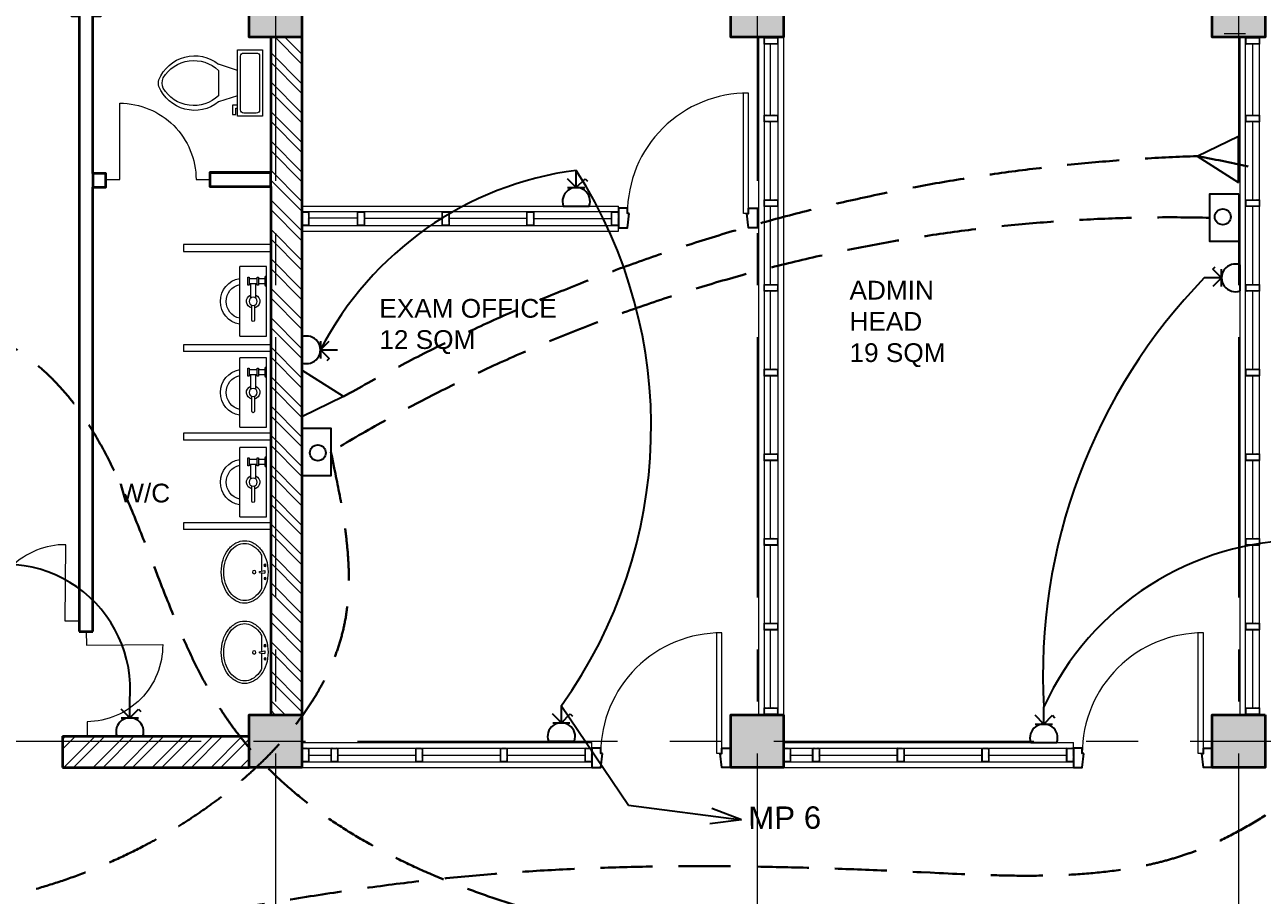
# Model space of a CAD drawing. Header units: inches. Extents: x 527934 to 2134587, y -408734 to 227304.
# Drawn here: x 1943945 to 1952863, y -191299 to -185029 of the extents above; entities that cross this region are included whole.
import ezdxf

# ---------------------------------------------------------------- set-up
doc = ezdxf.new("R2010")
doc.units = ezdxf.units.IN
doc.header["$MEASUREMENT"] = 0
doc.linetypes.add('CENTER', pattern=[2, 1.25, -0.25, 0.25, -0.25])
doc.linetypes.add('HIDDEN', pattern=[0.375, 0.25, -0.125])
for name, color, linetype, lineweight in [('2 POWER TEL COMP', 3, 'Continuous', 25), ('6 LIGHT PT WIRING', 3, 'Continuous', 25), ('7 POWER PT WIRING', 3, 'Continuous', 25), ('centre line', 1, 'CENTER', 9), ('dim', 253, 'Continuous', 9), ('door', 77, 'Continuous', 13), ('enclosure - exterior', 30, 'Continuous', 30), ('furniture', 253, 'Continuous', 5), ('hatch', 250, 'Continuous', 5), ('hatch - general', 252, 'Continuous', 5), ('hatch 2', 251, 'Continuous', 5), ('INSULATION', 253, 'Continuous', 5), ('interior partition', 31, 'Continuous', 30), ('metal', 40, 'Continuous', 18), ('partition wall', 5, 'Continuous', 20), ('plinth', 5, 'Continuous', 9), ('text', 7, 'Continuous', 13), ('wall - brick', 30, 'Continuous', 35)]:
    doc.layers.add(name, color=color, linetype=linetype, lineweight=lineweight)
doc.styles.add('ATTR', font='romans.shx', dxfattribs={"width": 0.8, "height": 1.2})
doc.styles.add('labelling', font='arial.ttf')
doc.styles.get("Standard").update_dxf_attribs({"font": 'arial.ttf'})
doc.linetypes.add('BATTING', pattern='A,0.0001,-0.1,[134,ltypeshp.shx,S=0.1,R=0,X=-0.1,Y=0],-0.2,[134,ltypeshp.shx,S=0.1,R=180,X=0.1,Y=0],-0.1', length=0.4001)
doc.dimstyles.new('dim 100', dxfattribs={"dimtxt": 200, "dimasz": 90, "dimexe": 150, "dimexo": 150, "dimgap": 50, "dimtad": 1, "dimdec": 0, "dimzin": 0, "dimdsep": 46, "dimtxsty": 'Standard', "dimblk": 'ARCHTICK', "dimcen": 100, "dimdle": 150, "dimazin": 0, "dimtfac": 1, "dimtdec": 0, "dimtix": 1, "dimtmove": 2, "dimatfit": 3, "dimfxl": 150, "dimfxlon": 1, "dimtolj": 1, "dimtzin": 0, "dimarcsym": 0})

# ---------------------------------------------------------------- blocks, each defined once
blk = doc.blocks.new('Dd1')
at = {"layer": 'door'}
for p, q in [((6330598.9, 14377), (6330624.9, 14377)), ((6330624.9, 14377), (6330624.9, 13509.6)), ((6330586.9, 14339), (6330586.9, 13509.1))]:
    blk.add_line(p, q, dxfattribs=at)
at = {"layer": 'door', "lineweight": 25}
for points in [[(6330598.9, 14377), (6330586.9, 14377), (6330586.9, 14339), (6330523.9, 14339), (6330523.9, 14479), (6330586.9, 14479)], [(6331448.9, 14377), (6331460.9, 14377), (6331460.9, 14339), (6331523.9, 14339), (6331523.9, 14479), (6331460.9, 14479)]]:
    blk.add_lwpolyline(points, close=True, dxfattribs=at)
at = {"layer": 'door'}
blk.add_arc((6330592.9, 14377), 868, 269.60394, 0, dxfattribs=at)
blk = doc.blocks.new('Tank Toilet 3 PV')
for p, q in [((9.5, -6), (9.5, -2)), ((-10, -8.5), (-8, -8.5)), ((-10, -9.5), (-10, -8.5)), ((-7, -9.5), (-10, -9.5)), ((-8, -8.5), (-8, -8)), ((-7, -8), (-7, -9.5)), ((-4, -8), (-6, -14)), ((4, -8), (6, -14)), ((4, -14), (-4, -14))]:
    blk.add_line(p, q)
blk.add_lwpolyline([(10.5, -8), (10.5, 0), (-10.5, 0), (-10.5, -8)], close=True)
for points in [[(-9.5, -2), (-9.5, -6)], [(8.5, -1), (-8.5, -1)], [(-8.5, -7), (8.5, -7)]]:
    blk.add_lwpolyline(points)
for centre, radius, start, end in [((-8.62, -1.88), 0.884, 81.8699, 188.1301), ((8.62, -1.88), 0.884, 351.8699, 98.1301), ((-8.62, -6.12), 0.884, 171.8699, 278.1301), ((8.62, -6.12), 0.884, 261.8699, 8.1301), ((3.52, -21.58), 12.17, 141.4691, 247.9714), ((4.2, -21.82), 11.33, 136.3677, 238.9468), ((-3.52, -21.58), 12.17, 292.0284, 38.5307), ((-4.2, -21.82), 11.33, 301.053, 43.6321), ((0, -27.88), 4, 245.7318, 294.2682), ((0, -29), 4, 254.8605, 285.1395)]:
    blk.add_arc(centre, radius, start, end)
at = {"style": 'ATTR', "width": 0.8, "flags": 9}
blk.add_attdef('ESTCODE', (0, 0), '', height=0.000000846, dxfattribs=at)
blk = doc.blocks.new('Urinal Toilet 1 PV')
for p, q in [((3.85, 0), (6.65, 0)), ((-0.98, -3.15), (-4.9, -3.15)), ((0.773, -2.7999), (4.55, -2.7999)), ((4.2, -0.3499), (6.3, -0.3499)), ((4.2, -2.0999), (4.2, -2.45)), ((6.3, -2.0999), (4.2, -2.0999)), ((4.2, -2.45), (6.3, -2.45)), ((4.55, -0.3499), (4.55, -2.0999)), ((4.55, -2.45), (4.55, -4.5499)), ((5.95, -2.0999), (5.95, -0.3499)), ((5.95, -4.5499), (5.95, -2.45)), ((6.3, -2.45), (6.3, -2.0999)), ((-4.9, -3.8499), (-0.98, -3.8499)), ((4.55, -4.2), (0.784, -4.2)), ((4.2, -4.5499), (4.2, -4.9)), ((6.3, -4.5499), (4.2, -4.5499)), ((4.2, -4.9), (6.3, -4.9)), ((6.3, -4.9), (6.3, -4.5499)), ((-9, -7), (9, -7))]:
    blk.add_line(p, q)
blk.add_lwpolyline([(-9, -7), (-9, 0), (9, 0), (9, -7)])
blk.add_circle((0, -3.5), 1.05)
for centre, radius, start, end in [((4.216, 0.0154), 0.3657, 182.4084, 267.5916), ((6.285, 0.0154), 0.3657, 272.4084, 357.5916), ((-4.9, -3.5), 0.35, 90, 270), ((0, -3.5), 1.75, 22.85047, 168.577), ((0, -3.5), 1.75, 191.8763, 336.5863), ((0, -6), 6, 189.7326, 350.4409), ((0, -6), 4.5, 192.8398, 347.201)]:
    blk.add_arc(centre, radius, start, end)
at = {"style": 'ATTR', "width": 0.8, "flags": 9}
blk.add_attdef('ESTCODE', (0, 0), '', height=0.00000036, dxfattribs=at)
blk = doc.blocks.new('A$C469E363F')
at = {"color": 0}
for p, q in [((-0.65, 5.39), (-5.48, 5.4)), ((0, 6.38), (-0.79, 6.38)), ((-0.56, 4.75), (-0.79, 6.38)), ((-0.56, 4.75), (-0.24, 4.75)), ((-0.24, 4.75), (0, 6.38)), ((4.68, 5.37), (-0.14, 5.38))]:
    blk.add_line(p, q, dxfattribs=at)
blk.add_lwpolyline([(-0.44, -6.9, 0.075445), (3.31, -6.34, 0.085783), (6.29, -4.83, 0.10607), (8.41, -2.41, 0.126822), (9.09, 0.21, 0.126822), (8.43, 2.82, 0.10607), (6.32, 5.26, 0.085783), (3.35, 6.79, 0.075445), (-0.39, 7.37, 0.075445), (-4.15, 6.81, 0.085783), (-7.12, 5.3, 0.10607), (-9.24, 2.88, 0.126822), (-9.93, 0.26, 0.126822), (-9.26, -2.35, 0.10607), (-7.16, -4.79, 0.085783), (-4.19, -6.32, 0.075445)], format="xyb", close=True, dxfattribs=at)
for points in [[(-5.48, 5.4, 0.038366), (-6.65, 4.66, 0.10607), (-8.55, 2.49, 0.126822), (-9.13, 0.26, 0.126822), (-8.56, -1.97, 0.10607), (-6.68, -4.16, 0.085783), (-3.95, -5.56, 0.075445), (-0.44, -6.11, 0.075445)], [(-0.44, -6.11, 0.075445), (3.08, -5.58, 0.085783), (5.82, -4.19, 0.10607), (7.72, -2.02, 0.126822), (8.3, 0.21, 0.126822), (7.73, 2.44, 0.10607), (5.85, 4.62, 0.038366), (4.68, 5.37, 0.075445)]]:
    blk.add_lwpolyline(points, format="xyb", dxfattribs=at)
for centre, radius in [((-2.41, 6.44), 0.316), ((-2.41, 6.44), 0.276), ((1.61, 6.43), 0.316), ((1.61, 6.43), 0.263), ((-0.46, 3.13), 0.515)]:
    blk.add_circle(centre, radius, dxfattribs=at)
blk = doc.blocks.new('2X4')
at = {"layer": 'hatch 2'}
h = blk.add_hatch(dxfattribs=at)
h.set_pattern_fill('ANSI31', color=256, scale=20)
h.set_pattern_definition([(45, (0, 0), (-1.767766953, 1.767766953), [])])
h.paths.add_polyline_path([(5938822.1, -146996.9), (5938776.1, -146996.9, 0.414214), (5938774.1, -146998.9), (5938774.1, -147046.9), (5938777.3, -147046.9), (5938777.3, -147000.1), (5938820.9, -147000.1), (5938820.9, -147046.9), (5938824.1, -147046.9), (5938824.1, -146998.9, 0.414214)])
h.paths.add_polyline_path([(5938777.3, -147046.9), (5938774.1, -147046.9), (5938774.1, -147094.9, 0.414214), (5938776.1, -147096.9), (5938822.1, -147096.9, 0.414218), (5938824.1, -147094.9), (5938824.1, -147046.9), (5938820.9, -147046.9), (5938820.9, -147093.7), (5938777.3, -147093.7)])
at = {"layer": 'metal'}
blk.add_lwpolyline([(5938776.1, -147096.9), (5938822.1, -147096.9, 0.414214), (5938824.1, -147094.9), (5938824.1, -146998.9, 0.414214), (5938822.1, -146996.9), (5938776.1, -146996.9, 0.414214), (5938774.1, -146998.9), (5938774.1, -147094.9, 0.414214)], format="xyb", close=True, dxfattribs=at)
blk.add_lwpolyline([(5938777.3, -147093.7), (5938820.9, -147093.7), (5938820.9, -147000.1), (5938777.3, -147000.1)], close=True, dxfattribs=at)
blk = doc.blocks.new('_ArchTick')
at = {"color": 0, "linetype": 'ByBlock', "const_width": 0.15}
blk.add_lwpolyline([(-0.5, -0.5), (0.5, 0.5)], dxfattribs=at)
blk = doc.blocks.new('*D2193')
at = {"layer": 'Defpoints', "color": 0, "ltscale": 400}
for p in [(1935152.6, -176825.5), (1935152.6, -190090.4), (1970540.6, -190090.4)]:
    blk.add_point(p, dxfattribs=at)
at = {"layer": 'dim', "color": 0, "lineweight": -2, "ltscale": 400}
for p, q in [((1935152.6, -176975.5), (1935152.6, -176675.5)), ((1970540.6, -176975.5), (1970540.6, -176675.5)), ((1970690.6, -176825.5), (1935002.6, -176825.5))]:
    blk.add_line(p, q, dxfattribs=at)
at = {"layer": 'dim', "color": 0, "lineweight": -2, "ltscale": 400, "xscale": 90, "yscale": 90, "zscale": 90, "rotation": 180}
blk.add_blockref('_ArchTick', (1935152.6, -176825.5), dxfattribs=at)
at = {"layer": 'dim', "color": 0, "lineweight": -2, "ltscale": 400, "xscale": 90, "yscale": 90, "zscale": 90}
blk.add_blockref('_ArchTick', (1970540.6, -176825.5), dxfattribs=at)
at = {"layer": 'dim', "color": 0, "ltscale": 400, "insert": (1952846.6, -176673.4), "char_height": 200, "attachment_point": 5}
blk.add_mtext('\\A1;35388', dxfattribs=at)
blk = doc.blocks.new('*D2772')
at = {"layer": 'Defpoints', "color": 0, "ltscale": 400}
for p in [(1945562.6, -178289.4), (1933555.6, -197819.4), (1945562.6, -197819.4)]:
    blk.add_point(p, dxfattribs=at)
at = {"layer": 'furniture', "color": 0, "lineweight": -2, "ltscale": 400}
for p, q in [((1933555.6, -178139.4), (1933555.6, -197969.4)), ((1933705.6, -178289.4), (1933405.6, -178289.4)), ((1933705.6, -197819.4), (1933405.6, -197819.4))]:
    blk.add_line(p, q, dxfattribs=at)
at = {"layer": 'furniture', "color": 0, "lineweight": -2, "ltscale": 400, "xscale": 90, "yscale": 90, "zscale": 90}
for p, rotation in [((1933555.6, -178289.4), 90), ((1933555.6, -197819.4), 270)]:
    blk.add_blockref('_ArchTick', p, dxfattribs=dict(at, rotation=rotation))
at = {"layer": 'furniture', "color": 0, "ltscale": 400, "insert": (1933403.4, -188054.4), "char_height": 200, "attachment_point": 5, "rotation": 90}
blk.add_mtext('\\A1;19530', dxfattribs=at)
blk = doc.blocks.new('*D2775')
at = {"layer": 'Defpoints', "color": 0, "ltscale": 400}
for p in [(1945752.6, -152819.3), (1942282.6, -198831), (1945752.6, -198831)]:
    blk.add_point(p, dxfattribs=at)
at = {"layer": 'furniture', "color": 0, "lineweight": -2, "ltscale": 400}
for p, q in [((1942282.6, -198831), (1942282.6, -198681)), ((1945752.6, -198681), (1945752.6, -198981)), ((1942132.6, -198831), (1945902.6, -198831))]:
    blk.add_line(p, q, dxfattribs=at)
at = {"layer": 'furniture', "color": 0, "lineweight": -2, "ltscale": 400, "xscale": 90, "yscale": 90, "zscale": 90, "rotation": 180}
blk.add_blockref('_ArchTick', (1942282.6, -198831), dxfattribs=at)
at = {"layer": 'furniture', "color": 0, "lineweight": -2, "ltscale": 400, "xscale": 90, "yscale": 90, "zscale": 90}
blk.add_blockref('_ArchTick', (1945752.6, -198831), dxfattribs=at)
at = {"layer": 'furniture', "color": 0, "ltscale": 400, "insert": (1944017.6, -198678.9), "char_height": 200, "attachment_point": 5}
blk.add_mtext('\\A1;3470', dxfattribs=at)
blk = doc.blocks.new('*D2776')
at = {"layer": 'Defpoints', "color": 0, "ltscale": 400}
for p in [(1949222.6, -152819.3), (1945752.6, -198831), (1949222.6, -198831)]:
    blk.add_point(p, dxfattribs=at)
at = {"layer": 'furniture', "color": 0, "lineweight": -2, "ltscale": 400}
for p, q in [((1945752.6, -198831), (1945752.6, -198681)), ((1949222.6, -198681), (1949222.6, -198981)), ((1945602.6, -198831), (1949372.6, -198831))]:
    blk.add_line(p, q, dxfattribs=at)
at = {"layer": 'furniture', "color": 0, "lineweight": -2, "ltscale": 400, "xscale": 90, "yscale": 90, "zscale": 90, "rotation": 180}
blk.add_blockref('_ArchTick', (1945752.6, -198831), dxfattribs=at)
at = {"layer": 'furniture', "color": 0, "lineweight": -2, "ltscale": 400, "xscale": 90, "yscale": 90, "zscale": 90}
blk.add_blockref('_ArchTick', (1949222.6, -198831), dxfattribs=at)
at = {"layer": 'furniture', "color": 0, "ltscale": 400, "insert": (1947487.6, -198678.9), "char_height": 200, "attachment_point": 5}
blk.add_mtext('\\A1;3470', dxfattribs=at)
blk = doc.blocks.new('*D2777')
at = {"layer": 'Defpoints', "color": 0, "ltscale": 400}
for p in [(1952692.6, -152819.3), (1949222.6, -198831), (1952692.6, -198831)]:
    blk.add_point(p, dxfattribs=at)
at = {"layer": 'furniture', "color": 0, "lineweight": -2, "ltscale": 400}
for p, q in [((1949222.6, -198831), (1949222.6, -198681)), ((1952692.6, -198681), (1952692.6, -198981)), ((1949072.6, -198831), (1952842.6, -198831))]:
    blk.add_line(p, q, dxfattribs=at)
at = {"layer": 'furniture', "color": 0, "lineweight": -2, "ltscale": 400, "xscale": 90, "yscale": 90, "zscale": 90, "rotation": 180}
blk.add_blockref('_ArchTick', (1949222.6, -198831), dxfattribs=at)
at = {"layer": 'furniture', "color": 0, "lineweight": -2, "ltscale": 400, "xscale": 90, "yscale": 90, "zscale": 90}
blk.add_blockref('_ArchTick', (1952692.6, -198831), dxfattribs=at)
at = {"layer": 'furniture', "color": 0, "ltscale": 400, "insert": (1950957.6, -198678.9), "char_height": 200, "attachment_point": 5}
blk.add_mtext('\\A1;3470', dxfattribs=at)
blk = doc.blocks.new('*D2778')
at = {"layer": 'Defpoints', "color": 0, "ltscale": 400}
for p in [(1956162.6, -152819.3), (1952692.6, -198831), (1956162.6, -198831)]:
    blk.add_point(p, dxfattribs=at)
at = {"layer": 'furniture', "color": 0, "lineweight": -2, "ltscale": 400}
for p, q in [((1952692.6, -198831), (1952692.6, -198681)), ((1956162.6, -198681), (1956162.6, -198981)), ((1952542.6, -198831), (1956312.6, -198831))]:
    blk.add_line(p, q, dxfattribs=at)
at = {"layer": 'furniture', "color": 0, "lineweight": -2, "ltscale": 400, "xscale": 90, "yscale": 90, "zscale": 90, "rotation": 180}
blk.add_blockref('_ArchTick', (1952692.6, -198831), dxfattribs=at)
at = {"layer": 'furniture', "color": 0, "lineweight": -2, "ltscale": 400, "xscale": 90, "yscale": 90, "zscale": 90}
blk.add_blockref('_ArchTick', (1956162.6, -198831), dxfattribs=at)
at = {"layer": 'furniture', "color": 0, "ltscale": 400, "insert": (1954427.6, -198678.9), "char_height": 200, "attachment_point": 5}
blk.add_mtext('\\A1;3470', dxfattribs=at)
blk = doc.blocks.new('15 amp socket')
at = {"color": 3, "lineweight": 25}
for p, q in [((593021.7, 179162), (593021.7, 179286.4)), ((593021.7, 179162), (592958.4, 179225.3)), ((592959.5, 179162), (593083.9, 179162)), ((593021.7, 179162), (593084.9, 179225.3)), ((593084.9, 179225.3), (593101.9, 179207.9)), ((592928, 179029), (593115.4, 179029))]:
    blk.add_line(p, q, dxfattribs=at)
blk.add_arc((593021.7, 179062.5), 99.5, 340.35382, 199.64618, dxfattribs=at)
blk = doc.blocks.new('*U1961')
at = {"color": 3}
for p, q in [((-181312.64, -126921.81), (-181292.15, -126921.04)), ((-181292.15, -126921.04), (-181297.74, -126919.82)), ((-181292.15, -126921.04), (-181297.63, -126922.6)), ((-181326.36, -126938.56), (-181312.64, -126921.81))]:
    blk.add_line(p, q, dxfattribs=at)
blk = doc.blocks.new('DATA OUTLET')
at = {"color": 6}
blk.add_lwpolyline([(5876197.9, -81485.1), (5876542, -81485.1), (5876542, -81694), (5876197.9, -81694)], close=True, dxfattribs=at)
blk.add_circle((5876363.2, -81599.7), 57.3, dxfattribs=at)
blk = doc.blocks.new('TEL OUTLET')
at = {"color": 2}
for p, q in [((5876376.9, -80918), (5876186.4, -81217.9)), ((5876376.9, -80918), (5876521.3, -81217.9)), ((5876186.4, -81217.9), (5876521.3, -81217.9))]:
    blk.add_line(p, q, dxfattribs=at)

msp = doc.modelspace()

# ---------------------------------------------------------------- hatches: boundary and pattern name
at = {"layer": 'hatch', "lineweight": 5, "ltscale": 400}
h = msp.add_hatch(dxfattribs=at)
h.set_pattern_fill('ANSI32', color=256, scale=400, angle=-90)
h.set_pattern_definition([(315, (1977237.08, 2319077.69), (106.066017, 106.066017), []), (315, (1977237.08, 2319006.98), (106.066017, 106.066017), [])])
edge = h.paths.add_edge_path()
edge.add_line((1945717.6, -185119.4), (1945942.6, -185119.4))
edge.add_line((1945942.6, -185119.4), (1945942.6, -189999.4))
edge.add_line((1945942.6, -189999.4), (1945717.6, -189999.4))
edge.add_line((1945717.6, -189999.4), (1945717.6, -185220.3))
h = msp.add_hatch(dxfattribs=at)
h.set_pattern_fill('ANSI32', color=256, scale=400)
h.set_pattern_definition([(45, (-560081.16, -158861.24), (-106.066017, 106.066017), []), (45, (-560010.45, -158861.24), (-106.066017, 106.066017), [])])
h.paths.add_polyline_path([(1944216.9, -190379.4), (1944216.9, -190154.4), (1945562.6, -190154.4), (1945562.6, -190379.4)])
at = {"layer": 'plinth', "ltscale": 400}
h = msp.add_hatch(color=0, dxfattribs=at)
h.dxf.hatch_style = 1
h.paths.add_polyline_path([(1935532.6, -184739.4), (1935532.6, -185119.4), (1935152.6, -185119.4), (1935152.6, -184739.4)])
h.paths.add_polyline_path([(1939002.6, -184739.4), (1939002.6, -185119.4), (1938622.6, -185119.4), (1938622.6, -184739.4)])
h.paths.add_polyline_path([(1942472.6, -184739.4), (1942472.6, -185119.4), (1942092.6, -185119.4), (1942092.6, -184739.4)])
h.paths.add_polyline_path([(1945942.6, -183139.4), (1945942.6, -183519.4), (1945562.6, -183519.4), (1945562.6, -183139.4)])
h.paths.add_polyline_path([(1945942.6, -178289.4), (1945942.6, -178669.4), (1945562.6, -178669.4), (1945562.6, -178289.4)])
h.paths.add_polyline_path([(1949412.6, -178289.4), (1949412.6, -178669.4), (1949032.6, -178669.4), (1949032.6, -178289.4)])
h.paths.add_polyline_path([(1952882.6, -178289.4), (1952882.6, -178669.4), (1952502.6, -178669.4), (1952502.6, -178289.4)])
h.paths.add_polyline_path([(1956352.6, -178289.4), (1956352.6, -178669.4), (1955972.6, -178669.4), (1955972.6, -178289.4)])
h.paths.add_polyline_path([(1956352.6, -183139.4), (1956352.6, -183519.4), (1955972.6, -183519.4), (1955972.6, -183139.4)])
h.paths.add_polyline_path([(1949412.6, -184739.4), (1949412.6, -185119.4), (1949032.6, -185119.4), (1949032.6, -184739.4)])
h.paths.add_polyline_path([(1952882.6, -184739.4), (1952882.6, -185119.4), (1952502.6, -185119.4), (1952502.6, -184739.4)])
h.paths.add_polyline_path([(1956352.6, -184739.4), (1956352.6, -185119.4), (1955972.6, -185119.4), (1955972.6, -184739.4)])
h.paths.add_polyline_path([(1959822.6, -184739.4), (1959822.6, -185119.4), (1959442.6, -185119.4), (1959442.6, -184739.4)])
h.paths.add_polyline_path([(1963297.6, -184739.4), (1963297.6, -185119.4), (1962917.6, -185119.4), (1962917.6, -184739.4)])
h.paths.add_polyline_path([(1963297.6, -189999.4), (1963297.6, -190379.4), (1962917.6, -190379.4), (1962917.6, -189999.4)])
h.paths.add_polyline_path([(1959822.6, -189999.4), (1959822.6, -190379.4), (1959442.6, -190379.4), (1959442.6, -189999.4)])
h.paths.add_polyline_path([(1956352.6, -189999.4), (1956352.6, -190379.4), (1955972.6, -190379.4), (1955972.6, -189999.4)])
h.paths.add_polyline_path([(1952882.6, -189999.4), (1952882.6, -190379.4), (1952502.6, -190379.4), (1952502.6, -189999.4)])
h.paths.add_polyline_path([(1945942.6, -184739.4), (1945942.6, -185119.4), (1945562.6, -185119.4), (1945562.6, -184739.4)])
h.paths.add_polyline_path([(1942472.6, -189999.4), (1942472.6, -190379.4), (1942092.6, -190379.4), (1942092.6, -189999.4)])
h.paths.add_polyline_path([(1939002.6, -189999.4), (1939002.6, -190379.4), (1938622.6, -190379.4), (1938622.6, -189999.4)])
h.paths.add_polyline_path([(1935532.6, -189999.4), (1935532.6, -190379.4), (1935152.6, -190379.4), (1935152.6, -189999.4)])
h.paths.add_polyline_path([(1935532.6, -192179.4), (1935532.6, -192559.4), (1935152.6, -192559.4), (1935152.6, -192179.4)])
h.paths.add_polyline_path([(1939002.6, -192179.4), (1939002.6, -192559.4), (1938622.6, -192559.4), (1938622.6, -192179.4)])
h.paths.add_polyline_path([(1942472.6, -192179.4), (1942472.6, -192559.4), (1942092.6, -192559.4), (1942092.6, -192179.4)])
h.paths.add_polyline_path([(1945942.6, -192179.4), (1945942.6, -192559.4), (1945562.6, -192559.4), (1945562.6, -192179.4)])
h.paths.add_polyline_path([(1949412.6, -192179.4), (1949412.6, -192559.4), (1949032.6, -192559.4), (1949032.6, -192179.4)])
h.paths.add_polyline_path([(1952882.6, -192179.4), (1952882.6, -192559.4), (1952502.6, -192559.4), (1952502.6, -192179.4)])
h.paths.add_polyline_path([(1956352.6, -192179.4), (1956352.6, -192559.4), (1955972.6, -192559.4), (1955972.6, -192179.4)])
h.paths.add_polyline_path([(1959822.6, -192179.4), (1959822.6, -192559.4), (1959442.6, -192559.4), (1959442.6, -192179.4)])
h.paths.add_polyline_path([(1963297.6, -192179.4), (1963297.6, -192559.4), (1962917.6, -192559.4), (1962917.6, -192179.4)])
h.paths.add_polyline_path([(1963297.6, -197439.4), (1963297.6, -197819.4), (1962917.6, -197819.4), (1962917.6, -197439.4)])
h.paths.add_polyline_path([(1959822.6, -197439.4), (1959822.6, -197819.4), (1959442.6, -197819.4), (1959442.6, -197439.4)])
h.paths.add_polyline_path([(1956352.6, -197439.4), (1956352.6, -197819.4), (1955972.6, -197819.4), (1955972.6, -197439.4)])
h.paths.add_polyline_path([(1952882.6, -197439.4), (1952882.6, -197819.4), (1952502.6, -197819.4), (1952502.6, -197439.4)])
h.paths.add_polyline_path([(1949412.6, -197439.4), (1949412.6, -197819.4), (1949032.6, -197819.4), (1949032.6, -197439.4)])
h.paths.add_polyline_path([(1945942.6, -197439.4), (1945942.6, -197819.4), (1945562.6, -197819.4), (1945562.6, -197439.4)])
h.paths.add_polyline_path([(1942472.6, -197439.4), (1942472.6, -197819.4), (1942092.6, -197819.4), (1942092.6, -197439.4)])
h.paths.add_polyline_path([(1939002.6, -197439.4), (1939002.6, -197819.4), (1938622.6, -197819.4), (1938622.6, -197439.4)])
h.paths.add_polyline_path([(1935532.6, -197439.4), (1935532.6, -197819.4), (1935152.6, -197819.4), (1935152.6, -197439.4)])
edge = h.paths.add_edge_path()
edge.add_line((1945942.6, -184739.4), (1945192.6, -184739.4))
h = msp.add_hatch(color=0, dxfattribs=at)
h.dxf.hatch_style = 1
h.paths.add_polyline_path([(1945942.6, -189999.4), (1945942.6, -190379.4), (1945562.6, -190379.4), (1945562.6, -189999.4)])
h.paths.add_polyline_path([(1949412.6, -189999.4), (1949412.6, -190379.4), (1949032.6, -190379.4), (1949032.6, -189999.4)])

# ---------------------------------------------------------------- linework, layer by layer
at = {"layer": '6 LIGHT PT WIRING', "ltscale": 400}
for centre, radius, start, end in [((1945026.7, -187925.9), 3432.6, 324.23597, 32.56854), ((1953163.3, -190806.3), 2064.4, 24.74912, 155.25089), ((1943802.4, -189818.3), 903.5, 355.00111, 114.83191)]:
    msp.add_arc(centre, radius, start, end, dxfattribs=at)
at = {"layer": '7 POWER PT WIRING', "color": 2, "linetype": 'HIDDEN', "lineweight": 30, "ltscale": 1500}
msp.add_arc((1952833.5, -199321.7), 13353.6, 91.89181, 119.57596, dxfattribs=at)
at = {"layer": '7 POWER PT WIRING', "ltscale": 400}
for centre, radius, start, end in [((1948233.5, -188487.2), 2429.5, 97.42704, 152.64983), ((1955385.8, -189714.8), 4103.6, 135.77235, 183.17445)]:
    msp.add_arc(centre, radius, start, end, dxfattribs=at)
at = {"layer": '7 POWER PT WIRING', "color": 6, "linetype": 'HIDDEN', "lineweight": 30, "ltscale": 1500}
msp.add_arc((1952209.1, -198119.4), 11703.1, 88.65537, 121.17196, dxfattribs=at)
for points in [[(1959423.7, -185834), (1957251, -188334), (1955288.5, -188909), (1952322, -191002), (1950342, -191130.5), (1946819, -191194.5), (1943201.5, -191705), (1940989, -191567), (1939192, -191253.5), (1938470, -191412.5), (1935726.9, -193032)], [(1946151.5, -188106), (1946253, -189327.5), (1944811, -190940.5), (1941524, -191324.5), (1939409.5, -191036.5), (1937352.5, -191804), (1935726.9, -193032)]]:
    msp.add_spline(points, degree=3, dxfattribs=at)
at = {"layer": '7 POWER PT WIRING', "color": 2, "linetype": 'HIDDEN', "lineweight": 30, "ltscale": 1500}
for points in [[(1952392.7, -185975.4), (1953617, -186432), (1953954, -188366.5), (1954358, -189964.5), (1955499.5, -192121.5)], [(1941947.7, -186733.9), (1944171.5, -187608), (1945382.5, -189999.4), (1948767.5, -191683.5), (1952001, -192032), (1953833.5, -192060.5), (1955499.5, -192121.5)]]:
    msp.add_spline(points, degree=3, dxfattribs=at)
at = {"layer": 'centre line', "ltscale": 1500}
for p, q in [((1945752.6, -175279.4), (1945752.6, -201019.4)), ((1949222.6, -175279.4), (1949222.6, -201019.4)), ((1952692.6, -175279.4), (1952692.6, -201019.4)), ((1931342.6, -190189.4), (1963713.4, -190189.4))]:
    msp.add_line(p, q, dxfattribs=at)
at = {"layer": 'door'}
msp.add_line((1944529.9, -186144.4), (1944629.9, -186144.4), dxfattribs=at)
for points in [[(1944529.9, -186144.4), (1944629.9, -186144.4), (1944629.9, -185594.4, -0.414214), (1945179.9, -186144.4), (1945279.9, -186144.4)], [(1944336.6, -189325.3), (1944236.6, -189324.4), (1944241.4, -188774.4, 0.414214), (1943686.7, -189319.6), (1943586.7, -189318.8)], [(1944388.6, -189399.2), (1944389.4, -189499.2), (1944939.4, -189494.5, -0.414214), (1944394.2, -190049.2), (1944395, -190149.2)]]:
    msp.add_lwpolyline(points, format="xyb", dxfattribs=at)
at = {"layer": 'INSULATION', "linetype": 'BATTING', "ltscale": 100}
for p, q in [((1949317.1, -185169.4), (1949317.1, -185682.6)), ((1952793.1, -185169.4), (1952793.1, -185682.6)), ((1949317.1, -185726.2), (1949317.1, -186292.6)), ((1952793.1, -185726.2), (1952793.1, -186292.6)), ((1949317.1, -186336.2), (1949317.1, -186902.6)), ((1952793.1, -186336.2), (1952793.1, -186902.6)), ((1945992.6, -186420.5), (1946343.6, -186420.5)), ((1946390.4, -186421.3), (1946953.6, -186422.2)), ((1947000.4, -186422.6), (1947563.6, -186423.5)), ((1947610.4, -186424.1), (1948173.6, -186425.4)), ((1949317.1, -186946.2), (1949317.1, -187512.6)), ((1952793.1, -186946.2), (1952793.1, -187512.6)), ((1949317.1, -187556.2), (1949317.1, -188122.6)), ((1952793.1, -187556.2), (1952793.1, -188122.6)), ((1949317.1, -188166.2), (1949317.1, -188732.6)), ((1952793.1, -188166.2), (1952793.1, -188732.6)), ((1949317.1, -188776.2), (1949317.1, -189342.6)), ((1952793.1, -188776.2), (1952793.1, -189342.6)), ((1949317.1, -189386.2), (1949317.1, -189952.6)), ((1952793.1, -189386.2), (1952793.1, -189952.6)), ((1949317.1, -189996.2), (1949317.1, -189999.4)), ((1952793.1, -189996.2), (1952793.1, -189999.4)), ((1945992.6, -190289.4), (1946155.8, -190289.4)), ((1946199.4, -190289.4), (1946765.8, -190289.4)), ((1946809.4, -190289.4), (1947375.8, -190289.4)), ((1947419.4, -190289.4), (1947982.6, -190289.4)), ((1949463.1, -190289.4), (1949625.8, -190289.4)), ((1949669.4, -190289.4), (1950235.8, -190289.4)), ((1950279.4, -190289.4), (1950845.8, -190289.4)), ((1950889.4, -190289.4), (1951452.6, -190289.4))]:
    msp.add_line(p, q, dxfattribs=at)
at = {"layer": 'interior partition', "lineweight": 20}
for p, q in [((1945717.6, -186612.4), (1945090.5, -186612.4)), ((1945090.5, -186612.4), (1945090.5, -186662.4)), ((1945090.5, -186662.4), (1945717.6, -186662.4)), ((1945717.6, -187333.9), (1945090.5, -187333.9)), ((1945090.5, -187333.9), (1945090.5, -187383.9)), ((1945717.6, -187383.9), (1945090.5, -187383.9)), ((1945717.6, -187971.6), (1945090.5, -187971.6)), ((1945090.5, -187971.6), (1945090.5, -188021.6)), ((1945717.6, -188021.6), (1945090.5, -188021.6)), ((1945717.6, -188615.9), (1945090.5, -188615.9)), ((1945090.5, -188615.9), (1945090.5, -188665.9)), ((1945717.6, -188665.9), (1945090.5, -188665.9))]:
    msp.add_line(p, q, dxfattribs=at)
at = {"layer": 'partition wall', "lineweight": 18}
for p, q in [((1952702.6, -189999.4), (1952702.6, -185119.4)), ((1952742.6, -189999.4), (1952742.6, -185119.4)), ((1952842.6, -189999.4), (1952842.6, -185119.4)), ((1945942.6, -186335.4), (1948224.6, -186335.4)), ((1948224.6, -186515.4), (1948224.6, -186335.4)), ((1945942.6, -186375.4), (1948224.6, -186375.4)), ((1945942.6, -186475.4), (1948224.6, -186475.4)), ((1945942.6, -186515.4), (1948224.6, -186515.4)), ((1945942.6, -190199.4), (1948032.6, -190199.4)), ((1948032.6, -190379.4), (1948032.6, -190199.4)), ((1949412.6, -190199.4), (1951502.6, -190199.4)), ((1951502.6, -190379.4), (1951502.6, -190199.4)), ((1945942.6, -190239.4), (1948032.6, -190239.4)), ((1949412.6, -190239.4), (1951502.6, -190239.4)), ((1945942.6, -190339.4), (1948032.6, -190339.4)), ((1945942.6, -190379.4), (1948032.6, -190379.4)), ((1949412.6, -190339.4), (1951502.6, -190339.4)), ((1949412.6, -190379.4), (1951502.6, -190379.4))]:
    msp.add_line(p, q, dxfattribs=at)
for points in [[(1949232.6, -185119.4), (1949232.6, -189999.4)], [(1949272.6, -185119.4), (1949272.6, -189999.4)], [(1949372.6, -185119.4), (1949372.6, -189999.4)], [(1949412.6, -185119.4), (1949412.6, -189999.4)]]:
    msp.add_lwpolyline(points, dxfattribs=at)
at = {"layer": 'plinth', "color": 0, "ltscale": 400}
msp.add_line((1952742.6, -185094.4), (1952587.6, -185094.4), dxfattribs=at)
at = {"layer": 'wall - brick'}
for p, q in [((1945942.6, -184739.4), (1945942.6, -190379.4)), ((1945717.6, -185119.4), (1945717.6, -186094.4)), ((1944436.6, -186099.6), (1944436.6, -186199.6)), ((1945279.9, -186094.4), (1945717.6, -186094.4)), ((1945717.6, -186194.4), (1945717.6, -186094.4)), ((1945279.9, -186194.4), (1945717.6, -186194.4)), ((1945717.6, -186194.4), (1945717.6, -189999.4)), ((1944336.6, -189399.2), (1944436.6, -189399.2)), ((1944216.9, -190154.4), (1945562.6, -190154.4)), ((1944216.9, -190154.4), (1944216.9, -190379.4)), ((1944216.9, -190379.4), (1945562.6, -190379.4))]:
    msp.add_line(p, q, dxfattribs=at)
for points in [[(1944436.6, -189399.2), (1944436.6, -186199.6), (1944529.9, -186199.6), (1944529.9, -186099.6), (1944436.6, -186099.6), (1944436.6, -184964.4), (1944492.6, -184964.4), (1944492.6, -184739.4), (1944281.1, -184739.4), (1944281.1, -184964.4), (1944336.6, -184964.4), (1944336.6, -189399.2)], [(1945717.6, -186094.4), (1945279.9, -186094.4), (1945279.9, -186194.4), (1945717.6, -186194.4)]]:
    msp.add_lwpolyline(points, dxfattribs=at)
for points in [[(1945942.6, -184739.4), (1945942.6, -185119.4), (1945562.6, -185119.4), (1945562.6, -184739.4)], [(1949412.6, -184739.4), (1949412.6, -185119.4), (1949032.6, -185119.4), (1949032.6, -184739.4)], [(1952882.6, -184739.4), (1952882.6, -185119.4), (1952502.6, -185119.4), (1952502.6, -184739.4)], [(1945942.6, -189999.4), (1945942.6, -190379.4), (1945562.6, -190379.4), (1945562.6, -189999.4)], [(1949412.6, -189999.4), (1949412.6, -190379.4), (1949032.6, -190379.4), (1949032.6, -189999.4)], [(1952882.6, -189999.4), (1952882.6, -190379.4), (1952502.6, -190379.4), (1952502.6, -189999.4)]]:
    msp.add_lwpolyline(points, close=True, dxfattribs=at)

# ---------------------------------------------------------------- block references
at = {"layer": '2 POWER TEL COMP', "color": 3}
for name, p, rotation in [('TEL OUTLET', (1871474.7, -6062352.3), 90), ('DATA OUTLET', (2034177.8, 5689950.5), 270), ('TEL OUTLET', (2027160.5, 5688668.8), 270), ('DATA OUTLET', (1864457.5, -6064476), 90)]:
    msp.add_blockref(name, p, dxfattribs=dict(at, rotation=rotation))
at = {"layer": '2 POWER TEL COMP'}
for p, rotation in [((1354897.8, -365364.4), 359.9999999991662), ((2131731.6, -779874.2), 90), ((1766913.6, 405650.7), 270), ((1351680.8, -369183.4), 359.9999999991662), ((1354790.3, -369218.4), 359.9999999991662), ((1358266.8, -369228.4), 359.9999999991662)]:
    msp.add_blockref('15 amp socket', p, dxfattribs=dict(at, rotation=rotation))
at = {"layer": '7 POWER PT WIRING', "color": 3, "xscale": -40.00000000011654, "yscale": 40.00000000005821, "zscale": 40.00000000000001, "rotation": 174.6993929072295}
msp.add_blockref('*U1961', (8700781, -5915807), dxfattribs=at)
at = {"layer": 'dim', "rotation": 180}
for p in [(8279556.5, -175900.4), (8283026.5, -175900.4)]:
    msp.add_blockref('Dd1', p, dxfattribs=at)
at = {"layer": 'enclosure - exterior', "lineweight": 18, "rotation": 180}
msp.add_blockref('Dd1', (8279748.5, -172012.4), dxfattribs=at)
at = {"layer": 'furniture', "lineweight": 25, "rotation": 270}
for name, p, xscale, yscale, zscale in [('Tank Toilet 3 PV', (1945659.5, -185449.3), -22.72729472318315, 22.72729472318315, 22.72729472317806), ('Urinal Toilet 1 PV', (1945688.5, -187021.8), -27.77777777778101, 27.77777777778101, 27.77777777777778), ('Urinal Toilet 1 PV', (1945688.5, -187677.8), -27.77777777778101, 27.77777777778101, 27.77777777777778), ('Urinal Toilet 1 PV', (1945688.5, -188324), -27.77777777778101, 27.77777777778101, 27.77777777777778), ('A$C469E363F', (1945524.5, -188961.1), -23.65990308903565, 23.65990308903565, 23.65990308903671), ('A$C469E363F', (1945524.5, -189539.5), -23.65990308903565, 23.65990308903565, 23.65990308903671)]:
    msp.add_blockref(name, p, dxfattribs=dict(at, xscale=xscale, yscale=yscale, zscale=zscale))
at = {"layer": 'hatch - general', "xscale": -1, "rotation": 90}
for p in [(1802275.7, 5753654.7), (1805745.7, 5753654.7), (1802275.7, 5753094.7), (1805745.7, 5753094.7), (1802275.7, 5752484.7), (1805745.7, 5752484.7), (1802275.7, 5751874.7), (1805745.7, 5751874.7), (1802275.7, 5751264.7), (1805745.7, 5751264.7), (1802275.7, 5750654.7), (1805745.7, 5750654.7), (1802275.7, 5750044.7), (1805745.7, 5750044.7), (1802275.7, 5749434.7), (1805745.7, 5749434.7), (1802275.7, 5748824.7), (1805745.7, 5748824.7)]:
    msp.add_blockref('2X4', p, dxfattribs=at)
at = {"layer": 'hatch - general', "xscale": -1}
for p in [(7884766.7, -39378.5), (7885167.6, -39378.5), (7885777.6, -39378.5), (7886387.6, -39378.5), (7886997.6, -39378.5), (7884766.7, -43242.5), (7884976.7, -43242.5), (7885586.7, -43242.5), (7886196.7, -43242.5), (7886806.7, -43242.5), (7888237.1, -43242.5), (7888446.7, -43242.5), (7889056.7, -43242.5), (7889666.7, -43242.5), (7890276.7, -43242.5)]:
    msp.add_blockref('2X4', p, dxfattribs=at)

# ---------------------------------------------------------------- texts
at = {"layer": '7 POWER PT WIRING', "color": 3, "ltscale": 0.005, "insert": (1949421.6, -190741.8), "char_height": 161.28, "attachment_point": 5, "rotation": 0.25602, "style": 'labelling'}
msp.add_mtext('MP 6', dxfattribs=at)
at = {"layer": 'text', "char_height": 135, "attachment_point": 1}
for s, insert in [('ADMIN\\PHEAD\\P19 SQM', (1949888.5, -186873.6)), ('EXAM OFFICE\\P12 SQM', (1946500.5, -187004.5)), ('W/C', (1944626.7, -188335))]:
    msp.add_mtext_dynamic_manual_height_columns(s, width=7548.854, gutter_width=3500, heights=[0], dxfattribs=dict(at, insert=insert))

# ---------------------------------------------------------------- dimensions: what is measured, and where the dimension line sits
at = {"layer": 'dim', "ltscale": 400}
dim = msp.add_linear_dim(base=(1935152.6, -176825.5), p1=(1970540.6, -190090.4), p2=(1935152.6, -190090.4), dimstyle='dim 100', override={"dimpost": '\\X'}, dxfattribs=at)
dim.commit()
dim.dimension.update_dxf_attribs({"geometry": '*D2193', "text_midpoint": (1952846.6, -176673.4)})
at = {"layer": 'furniture', "ltscale": 400}
for base, p1, p2, picture, middle in [((1945752.6, -198831), (1942282.6, -198831), (1945752.6, -152819.3), '*D2775', (1944017.6, -198678.9)), ((1949222.6, -198831), (1945752.6, -198831), (1949222.6, -152819.3), '*D2776', (1947487.6, -198678.9)), ((1952692.6, -198831), (1949222.6, -198831), (1952692.6, -152819.3), '*D2777', (1950957.6, -198678.9)), ((1956162.6, -198831), (1952692.6, -198831), (1956162.6, -152819.3), '*D2778', (1954427.6, -198678.9))]:
    dim = msp.add_linear_dim(base=base, p1=p1, p2=p2, dimstyle='dim 100', override={"dimpost": '\\X'}, dxfattribs=at)
    dim.commit()
    dim.dimension.update_dxf_attribs({"geometry": picture, "text_midpoint": middle})
dim = msp.add_linear_dim(base=(1933555.6, -197819.4), p1=(1945562.6, -178289.4), p2=(1945562.6, -197819.4), angle=90, dimstyle='dim 100', override={"dimpost": '\\X'}, dxfattribs=at)
dim.commit()
dim.dimension.update_dxf_attribs({"geometry": '*D2772', "text_midpoint": (1933403.4, -188054.4)})

doc.saveas('drawing.dxf')
